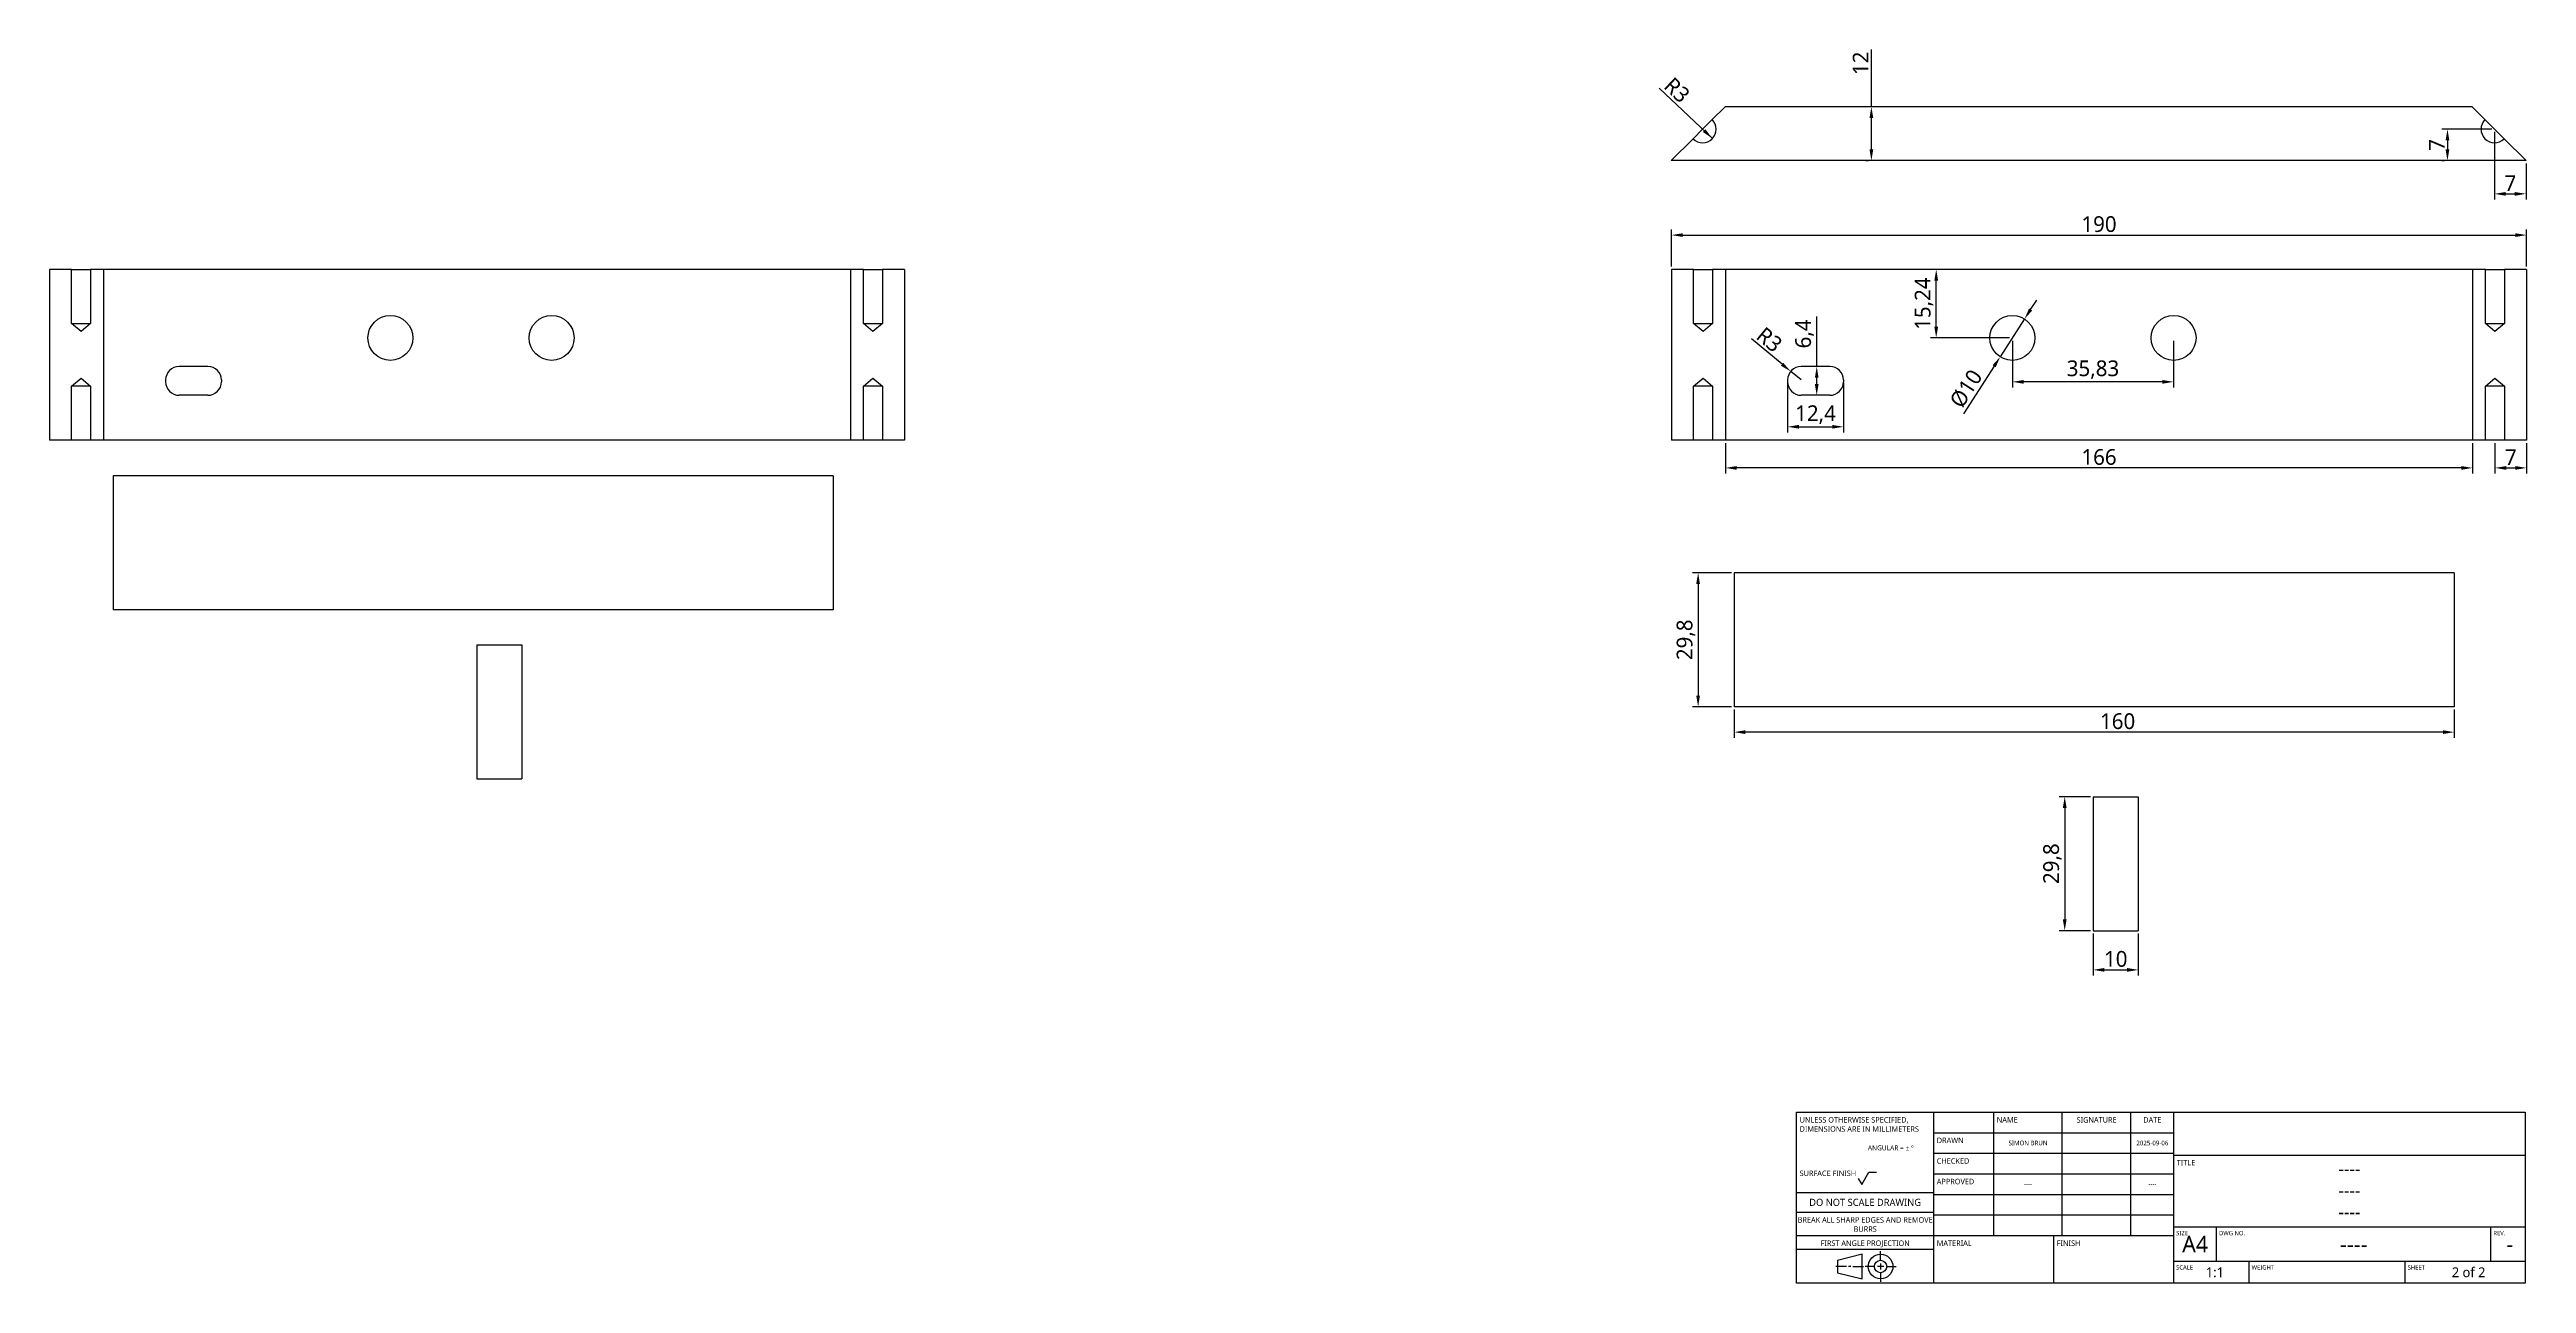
# Model space of a CAD drawing. Extents: x 11 to 562, y 10 to 284.
import ezdxf

# ---------------------------------------------------------------- set-up
doc = ezdxf.new("R2010")
doc.units = 0
doc.header["$LTSCALE"] = 12.7
doc.header["$MEASUREMENT"] = 0
doc.header["$PDMODE"] = 33
doc.header["$PDSIZE"] = 1
doc.layers.get('DEFPOINTS').update_dxf_attribs({"linetype": 'CONTINUOUS'})
for name, color, linetype in [('ANNOTATION_TEXT', 7, 'CONTINUOUS'), ('SKETCHED_GEOMETRY', 7, 'CONTINUOUS'), ('TITLE_BLOCK', 7, 'CONTINUOUS'), ('VISIBLE', 7, 'CONTINUOUS')]:
    doc.layers.add(name, color=color, linetype=linetype)
doc.styles.add('ONSHAPE-CUSTOM-STYLE-NOT00', font='')
doc.styles.add('ONSHAPE-CUSTOM-STYLE-NOT01', font='NotoSans-Regular.ttf')
doc.styles.add('ONSHAPE-CUSTOM-STYLE-NOT02', font='')
doc.styles.add('ONSHAPE-CUSTOM-STYLE-NOT03', font='NotoSans-Regular.ttf')
doc.styles.add('ONSHAPE-CUSTOM-STYLE-NOT05', font='NotoSans-Regular.ttf')
doc.styles.add('ONSHAPE-CUSTOM-STYLE-NOT06', font='')
doc.styles.add('ONSHAPE-CUSTOM-STYLE-NOTE0', font='NotoSans-Regular.ttf')
doc.styles.add('ONSHAPE-CUSTOM-STYLE-NOTE1', font='NotoSans-Regular.ttf')
doc.styles.add('ONSHAPE-CUSTOM-STYLE-NOTE2', font='NotoSans-Regular.ttf')
doc.styles.add('ONSHAPE-CUSTOM-STYLE-NOTE3', font='NotoSans-Regular.ttf')
doc.styles.add('ONSHAPE-CUSTOM-STYLE-NOTE4', font='NotoSans-Regular.ttf')
doc.styles.add('ONSHAPE-CUSTOM-STYLE-NOTE5', font='NotoSans-Regular.ttf')
doc.styles.add('ONSHAPE-CUSTOM-STYLE-NOTE6', font='NotoSans-Regular.ttf')
doc.styles.add('ONSHAPE-CUSTOM-STYLE-NOTE7', font='NotoSans-Regular.ttf')
doc.styles.add('ONSHAPE-CUSTOM-STYLE-NOTE8', font='NotoSans-Regular.ttf')
doc.styles.add('ONSHAPE-CUSTOM-STYLE-NOTE9', font='')
doc.styles.add('ONSHAPE-CUSTOM-STYLE-NOTE_', font='NotoSans-Regular.ttf')
doc.styles.add('ONSHAPE-CUSTOM-STYLE-NOTEA', font='')
doc.styles.add('ONSHAPE-CUSTOM-STYLE-NOTEB', font='NotoSans-Regular.ttf')
doc.styles.add('ONSHAPE-CUSTOM-STYLE-NOTEE', font='NotoSans-Regular.ttf')
doc.styles.add('ONSHAPE-CUSTOM-STYLE-NOTEF', font='')
doc.styles.add('ONSHAPE-CUSTOM-STYLE-NOTEG', font='')
doc.styles.add('ONSHAPE-CUSTOM-STYLE-NOTEN', font='NotoSans-Regular.ttf')
doc.styles.add('ONSHAPE-CUSTOM-STYLE-NOTEP', font='NotoSans-Regular.ttf')
doc.styles.add('ONSHAPE-CUSTOM-STYLE-NOTER', font='NotoSans-Regular.ttf')
doc.styles.add('ONSHAPE-CUSTOM-STYLE-NOTES', font='')
doc.styles.add('ONSHAPE-CUSTOM-STYLE-NOTET', font='')
doc.styles.add('ONSHAPE-CUSTOM-STYLE-NOTEU', font='')
doc.styles.add('ONSHAPE-CUSTOM-STYLE-NOTEV', font='NotoSans-Regular.ttf')
doc.styles.add('ONSHAPE-CUSTOM-STYLE-NOTEW', font='')
doc.styles.add('ONSHAPE-CUSTOM-STYLE-NOTEX', font='NotoSans-Regular.ttf')
doc.styles.add('ONSHAPE-CUSTOM-STYLE-NOTEY', font='')
doc.styles.add('ONSHAPE-CUSTOM-STYLE-NOTEZ', font='NotoSans-Regular.ttf')
doc.styles.add('ONSHAPE-STANDARD-DIMENSION', font='')
doc.styles.get('ONSHAPE-CUSTOM-STYLE-NOT00').set_extended_font_data('Noto Sans')
doc.styles.get('ONSHAPE-CUSTOM-STYLE-NOT02').set_extended_font_data('Noto Sans')
doc.styles.get('ONSHAPE-CUSTOM-STYLE-NOT06').set_extended_font_data('Noto Sans')
doc.styles.get('ONSHAPE-CUSTOM-STYLE-NOTE9').set_extended_font_data('Noto Sans')
doc.styles.get('ONSHAPE-CUSTOM-STYLE-NOTEA').set_extended_font_data('Noto Sans')
doc.styles.get('ONSHAPE-CUSTOM-STYLE-NOTEF').set_extended_font_data('Noto Sans')
doc.styles.get('ONSHAPE-CUSTOM-STYLE-NOTEG').set_extended_font_data('Noto Sans')
doc.styles.get('ONSHAPE-CUSTOM-STYLE-NOTES').set_extended_font_data('Noto Sans')
doc.styles.get('ONSHAPE-CUSTOM-STYLE-NOTET').set_extended_font_data('Noto Sans')
doc.styles.get('ONSHAPE-CUSTOM-STYLE-NOTEU').set_extended_font_data('Noto Sans')
doc.styles.get('ONSHAPE-CUSTOM-STYLE-NOTEW').set_extended_font_data('Noto Sans')
doc.styles.get('ONSHAPE-CUSTOM-STYLE-NOTEY').set_extended_font_data('Noto Sans')
doc.styles.get('ONSHAPE-STANDARD-DIMENSION').set_extended_font_data('Noto Sans')
doc.dimstyles.new('ONSHAPE-ISO-25$0', dxfattribs={"dimtxt": 3.5, "dimasz": 2.5, "dimexe": 1.25, "dimexo": 0.625, "dimtad": 1, "dimtxsty": 'ONSHAPE-STANDARD-DIMENSION', "dimcen": 2.5, "dimclrd": 7, "dimclre": 7, "dimclrt": 7, "dimadec": 1, "dimazin": 3, "dimtfac": 1, "dimtmove": 0, "dimatfit": 3})
doc.dimstyles.new('ONSHAPE-ISO-25$3', dxfattribs={"dimtxt": 3.5, "dimasz": 2.5, "dimexe": 1.25, "dimexo": 0.625, "dimtad": 1, "dimtxsty": 'ONSHAPE-STANDARD-DIMENSION', "dimcen": 0, "dimclrd": 7, "dimclre": 7, "dimclrt": 7, "dimadec": 1, "dimazin": 3, "dimtfac": 1, "dimtmove": 0, "dimatfit": 3})
doc.dimstyles.new('ONSHAPE-ISO-25$4', dxfattribs={"dimtxt": 3.5, "dimasz": 2.5, "dimexe": 1.25, "dimexo": 0.625, "dimtad": 1, "dimtxsty": 'ONSHAPE-STANDARD-DIMENSION', "dimcen": 0, "dimclrd": 7, "dimclre": 7, "dimclrt": 7, "dimadec": 1, "dimazin": 3, "dimtfac": 1, "dimtmove": 0, "dimatfit": 3})

# ---------------------------------------------------------------- blocks, each defined once
blk = doc.blocks.new('*D1')
at = {"layer": 'ANNOTATION_TEXT', "color": 7}
for p, q in [((451.33, 226.61), (452.69, 228.71)), ((449.98, 224.51), (444.57, 216.1)), ((443.22, 213.99), (436.4, 203.39))]:
    blk.add_line(p, q, dxfattribs=at)
for points in [[(450.98, 226.84), (451.68, 226.39), (449.98, 224.51)], [(443.57, 213.77), (442.87, 214.22), (444.57, 216.1)]]:
    blk.add_solid(points, dxfattribs=at)
at = {"layer": 'DEFPOINTS', "color": 0}
for p in [(449.98, 224.51), (444.57, 216.1)]:
    blk.add_point(p, dxfattribs=at)
at = {"layer": 'ANNOTATION_TEXT', "color": 7, "insert": (437.01, 209), "char_height": 3.5, "attachment_point": 5, "rotation": 57.2568, "style": 'ONSHAPE-STANDARD-DIMENSION'}
blk.add_mtext('%%c10', dxfattribs=at)
blk = doc.blocks.new('*D2')
at = {"layer": 'ANNOTATION_TEXT', "color": 7}
for p, q in [((403.8, 213.94), (403.8, 225.07)), ((403.17, 213.94), (402.55, 213.94)), ((403.8, 210.04), (403.8, 211.44)), ((403.17, 207.54), (402.55, 207.54))]:
    blk.add_line(p, q, dxfattribs=at)
for points in [[(404.21, 211.44), (403.38, 211.44), (403.8, 213.94)], [(403.38, 210.04), (404.21, 210.04), (403.8, 207.54)]]:
    blk.add_solid(points, dxfattribs=at)
at = {"layer": 'DEFPOINTS', "color": 0}
for p in [(403.8, 213.94), (403.8, 213.94), (403.8, 207.54)]:
    blk.add_point(p, dxfattribs=at)
at = {"layer": 'ANNOTATION_TEXT', "color": 7, "insert": (401.09, 221.19), "char_height": 3.5, "attachment_point": 5, "rotation": 90, "style": 'ONSHAPE-STANDARD-DIMENSION'}
blk.add_mtext('6,4', dxfattribs=at)
blk = doc.blocks.new('*D3')
at = {"layer": 'ANNOTATION_TEXT', "color": 7}
for p, q in [((397.33, 210.32), (397.33, 199.28)), ((409.73, 210.32), (409.73, 199.28)), ((399.83, 200.53), (407.23, 200.53))]:
    blk.add_line(p, q, dxfattribs=at)
for points in [[(399.83, 200.95), (399.83, 200.12), (397.33, 200.53)], [(407.23, 200.12), (407.23, 200.95), (409.73, 200.53)]]:
    blk.add_solid(points, dxfattribs=at)
at = {"layer": 'DEFPOINTS', "color": 0}
for p in [(397.33, 210.94), (409.73, 210.94), (409.73, 200.53)]:
    blk.add_point(p, dxfattribs=at)
at = {"layer": 'ANNOTATION_TEXT', "color": 7, "insert": (403.53, 203.24), "char_height": 3.5, "attachment_point": 5, "style": 'ONSHAPE-STANDARD-DIMENSION'}
blk.add_mtext('12,4', dxfattribs=at)
blk = doc.blocks.new('*D4')
at = {"layer": 'ANNOTATION_TEXT', "color": 7}
for p, q in [((396.09, 214.45), (389.3, 220.06)), ((400.33, 210.94), (398.02, 212.85))]:
    blk.add_line(p, q, dxfattribs=at)
blk.add_solid([(395.82, 214.13), (396.35, 214.77), (398.02, 212.85)], dxfattribs=at)
at = {"layer": 'DEFPOINTS', "color": 0}
for p in [(398.02, 212.85), (400.33, 210.94)]:
    blk.add_point(p, dxfattribs=at)
at = {"layer": 'ANNOTATION_TEXT', "color": 7, "insert": (393.27, 219.91), "char_height": 3.5, "attachment_point": 5, "rotation": 320.4168, "style": 'ONSHAPE-STANDARD-DIMENSION'}
blk.add_mtext('R3', dxfattribs=at)
blk = doc.blocks.new('*D5')
at = {"layer": 'ANNOTATION_TEXT', "color": 7}
for p, q in [((429.73, 235.54), (429.1, 235.54)), ((430.35, 222.8), (430.35, 233.04)), ((446.65, 220.3), (429.1, 220.3))]:
    blk.add_line(p, q, dxfattribs=at)
for points in [[(430.77, 233.04), (429.93, 233.04), (430.35, 235.54)], [(429.93, 222.8), (430.77, 222.8), (430.35, 220.3)]]:
    blk.add_solid(points, dxfattribs=at)
at = {"layer": 'DEFPOINTS', "color": 0}
for p in [(430.35, 235.54), (430.35, 235.54), (447.28, 220.3)]:
    blk.add_point(p, dxfattribs=at)
at = {"layer": 'ANNOTATION_TEXT', "color": 7, "insert": (427.64, 227.92), "char_height": 3.5, "attachment_point": 5, "rotation": 90, "style": 'ONSHAPE-STANDARD-DIMENSION'}
blk.add_mtext('15,24', dxfattribs=at)
blk = doc.blocks.new('*D6')
at = {"layer": 'ANNOTATION_TEXT', "color": 7}
for p, q in [((371.53, 236.17), (371.53, 244.42)), ((374.03, 243.17), (559.03, 243.17)), ((561.53, 236.17), (561.53, 244.42))]:
    blk.add_line(p, q, dxfattribs=at)
for points in [[(374.03, 243.58), (374.03, 242.75), (371.53, 243.17)], [(559.03, 242.75), (559.03, 243.58), (561.53, 243.17)]]:
    blk.add_solid(points, dxfattribs=at)
at = {"layer": 'DEFPOINTS', "color": 0}
for p in [(561.53, 243.17), (371.53, 235.54), (561.53, 235.54)]:
    blk.add_point(p, dxfattribs=at)
at = {"layer": 'ANNOTATION_TEXT', "color": 7, "insert": (466.53, 245.59), "char_height": 3.5, "attachment_point": 5, "style": 'ONSHAPE-STANDARD-DIMENSION'}
blk.add_mtext('190', dxfattribs=at)
blk = doc.blocks.new('*D7')
at = {"layer": 'ANNOTATION_TEXT', "color": 7}
for p, q in [((383.53, 196.92), (383.53, 190.14)), ((549.53, 196.92), (549.53, 190.14)), ((547.03, 191.39), (386.03, 191.39))]:
    blk.add_line(p, q, dxfattribs=at)
for points in [[(386.03, 191.8), (386.03, 190.97), (383.53, 191.39)], [(547.03, 190.97), (547.03, 191.8), (549.53, 191.39)]]:
    blk.add_solid(points, dxfattribs=at)
at = {"layer": 'DEFPOINTS', "color": 0}
for p in [(383.53, 197.54), (549.53, 197.54), (383.53, 191.39)]:
    blk.add_point(p, dxfattribs=at)
at = {"layer": 'ANNOTATION_TEXT', "color": 7, "insert": (466.53, 193.8), "char_height": 3.5, "attachment_point": 5, "style": 'ONSHAPE-STANDARD-DIMENSION'}
blk.add_mtext('166', dxfattribs=at)
blk = doc.blocks.new('*D8')
at = {"layer": 'ANNOTATION_TEXT', "color": 7}
for p, q in [((385.45, 137.64), (385.45, 131.37)), ((545.45, 137.64), (545.45, 131.37)), ((542.95, 132.62), (387.95, 132.62))]:
    blk.add_line(p, q, dxfattribs=at)
for points in [[(387.95, 133.04), (387.95, 132.21), (385.45, 132.62)], [(542.95, 132.21), (542.95, 133.04), (545.45, 132.62)]]:
    blk.add_solid(points, dxfattribs=at)
at = {"layer": 'DEFPOINTS', "color": 0}
for p in [(385.45, 138.26), (545.45, 138.26), (385.45, 132.62)]:
    blk.add_point(p, dxfattribs=at)
at = {"layer": 'ANNOTATION_TEXT', "color": 7, "insert": (470.67, 135.04), "char_height": 3.5, "attachment_point": 5, "style": 'ONSHAPE-STANDARD-DIMENSION'}
blk.add_mtext('160', dxfattribs=at)
blk = doc.blocks.new('*D9')
at = {"layer": 'ANNOTATION_TEXT', "color": 7}
for p, q in [((384.83, 168.06), (376.19, 168.06)), ((377.44, 165.56), (377.44, 140.76)), ((384.83, 138.26), (376.19, 138.26))]:
    blk.add_line(p, q, dxfattribs=at)
for points in [[(377.85, 165.56), (377.02, 165.56), (377.44, 168.06)], [(377.02, 140.76), (377.85, 140.76), (377.44, 138.26)]]:
    blk.add_solid(points, dxfattribs=at)
at = {"layer": 'DEFPOINTS', "color": 0}
for p in [(385.45, 168.06), (377.44, 138.26), (385.45, 138.26)]:
    blk.add_point(p, dxfattribs=at)
at = {"layer": 'ANNOTATION_TEXT', "color": 7, "insert": (374.73, 153.16), "char_height": 3.5, "attachment_point": 5, "rotation": 90, "style": 'ONSHAPE-STANDARD-DIMENSION'}
blk.add_mtext('29,8', dxfattribs=at)
blk = doc.blocks.new('*D10')
at = {"layer": 'ANNOTATION_TEXT', "color": 7}
for p, q in [((464.63, 118.27), (457.66, 118.27)), ((458.91, 115.77), (458.91, 90.97)), ((464.63, 88.47), (457.66, 88.47))]:
    blk.add_line(p, q, dxfattribs=at)
for points in [[(459.33, 115.77), (458.49, 115.77), (458.91, 118.27)], [(458.49, 90.97), (459.33, 90.97), (458.91, 88.47)]]:
    blk.add_solid(points, dxfattribs=at)
at = {"layer": 'DEFPOINTS', "color": 0}
for p in [(465.25, 118.27), (458.91, 88.47), (465.25, 88.47)]:
    blk.add_point(p, dxfattribs=at)
at = {"layer": 'ANNOTATION_TEXT', "color": 7, "insert": (456.2, 103.37), "char_height": 3.5, "attachment_point": 5, "rotation": 90, "style": 'ONSHAPE-STANDARD-DIMENSION'}
blk.add_mtext('29,8', dxfattribs=at)
blk = doc.blocks.new('*D11')
at = {"layer": 'ANNOTATION_TEXT', "color": 7}
for p, q in [((465.25, 87.84), (465.25, 78.5)), ((475.25, 87.84), (475.25, 78.5)), ((467.75, 79.75), (472.75, 79.75))]:
    blk.add_line(p, q, dxfattribs=at)
for points in [[(467.75, 80.17), (467.75, 79.33), (465.25, 79.75)], [(472.75, 79.33), (472.75, 80.17), (475.25, 79.75)]]:
    blk.add_solid(points, dxfattribs=at)
at = {"layer": 'DEFPOINTS', "color": 0}
for p in [(465.25, 88.47), (475.25, 88.47), (475.25, 79.75)]:
    blk.add_point(p, dxfattribs=at)
at = {"layer": 'ANNOTATION_TEXT', "color": 7, "insert": (470.25, 82.17), "char_height": 3.5, "attachment_point": 5, "style": 'ONSHAPE-STANDARD-DIMENSION'}
blk.add_mtext('10', dxfattribs=at)
blk = doc.blocks.new('*D12')
at = {"layer": 'ANNOTATION_TEXT', "color": 7}
for p, q in [((554.53, 196.92), (554.53, 190.14)), ((561.53, 196.92), (561.53, 190.14)), ((557.03, 191.39), (559.03, 191.39))]:
    blk.add_line(p, q, dxfattribs=at)
for points in [[(557.03, 191.8), (557.03, 190.97), (554.53, 191.39)], [(559.03, 190.97), (559.03, 191.8), (561.53, 191.39)]]:
    blk.add_solid(points, dxfattribs=at)
at = {"layer": 'DEFPOINTS', "color": 0}
for p in [(554.53, 197.54), (561.53, 197.54), (561.53, 191.39)]:
    blk.add_point(p, dxfattribs=at)
at = {"layer": 'ANNOTATION_TEXT', "color": 7, "insert": (558.03, 193.76), "char_height": 3.5, "attachment_point": 5, "style": 'ONSHAPE-STANDARD-DIMENSION'}
blk.add_mtext('7', dxfattribs=at)
blk = doc.blocks.new('*D13')
at = {"layer": 'ANNOTATION_TEXT', "color": 7}
blk.add_line((380.61, 264.66), (368.79, 275.81), dxfattribs=at)
blk.add_solid([(378.51, 266.08), (379.08, 266.68), (380.61, 264.66)], dxfattribs=at)
at = {"layer": 'DEFPOINTS', "color": 0}
for p in [(378.43, 266.72), (380.61, 264.66)]:
    blk.add_point(p, dxfattribs=at)
at = {"layer": 'ANNOTATION_TEXT', "color": 7, "insert": (372.74, 275.41), "char_height": 3.5, "attachment_point": 5, "rotation": 316.6747, "style": 'ONSHAPE-STANDARD-DIMENSION'}
blk.add_mtext('R3', dxfattribs=at)
blk = doc.blocks.new('*D14')
at = {"layer": 'ANNOTATION_TEXT', "color": 7}
for p, q in [((415.94, 271.72), (415.94, 284.44)), ((415.32, 271.72), (414.69, 271.72)), ((415.94, 262.22), (415.94, 269.22)), ((415.32, 259.72), (414.69, 259.72))]:
    blk.add_line(p, q, dxfattribs=at)
for points in [[(416.36, 269.22), (415.53, 269.22), (415.94, 271.72)], [(415.53, 262.22), (416.36, 262.22), (415.94, 259.72)]]:
    blk.add_solid(points, dxfattribs=at)
at = {"layer": 'DEFPOINTS', "color": 0}
for p in [(415.94, 271.72), (415.94, 271.72), (415.94, 259.72)]:
    blk.add_point(p, dxfattribs=at)
at = {"layer": 'ANNOTATION_TEXT', "color": 7, "insert": (413.55, 281.37), "char_height": 3.5, "attachment_point": 5, "rotation": 90, "style": 'ONSHAPE-STANDARD-DIMENSION'}
blk.add_mtext('12', dxfattribs=at)
blk = doc.blocks.new('*D15')
at = {"layer": 'ANNOTATION_TEXT', "color": 7}
for p, q in [((553.81, 266.72), (542.72, 266.72)), ((543.34, 259.72), (542.72, 259.72)), ((543.97, 264.22), (543.97, 262.22))]:
    blk.add_line(p, q, dxfattribs=at)
for points in [[(544.39, 264.22), (543.55, 264.22), (543.97, 266.72)], [(543.55, 262.22), (544.39, 262.22), (543.97, 259.72)]]:
    blk.add_solid(points, dxfattribs=at)
at = {"layer": 'DEFPOINTS', "color": 0}
for p in [(554.43, 266.72), (543.97, 259.72), (543.97, 259.72)]:
    blk.add_point(p, dxfattribs=at)
at = {"layer": 'ANNOTATION_TEXT', "color": 7, "insert": (541.59, 263.22), "char_height": 3.5, "attachment_point": 5, "rotation": 90, "style": 'ONSHAPE-STANDARD-DIMENSION'}
blk.add_mtext('7', dxfattribs=at)
blk = doc.blocks.new('*D16')
at = {"layer": 'ANNOTATION_TEXT', "color": 7}
for p, q in [((554.43, 266.1), (554.43, 251.09)), ((561.43, 259.1), (561.43, 251.09)), ((556.93, 252.34), (558.93, 252.34))]:
    blk.add_line(p, q, dxfattribs=at)
for points in [[(556.93, 252.75), (556.93, 251.92), (554.43, 252.34)], [(558.93, 251.92), (558.93, 252.75), (561.43, 252.34)]]:
    blk.add_solid(points, dxfattribs=at)
at = {"layer": 'DEFPOINTS', "color": 0}
for p in [(554.43, 266.72), (561.43, 259.72), (561.43, 252.34)]:
    blk.add_point(p, dxfattribs=at)
at = {"layer": 'ANNOTATION_TEXT', "color": 7, "insert": (557.93, 254.71), "char_height": 3.5, "attachment_point": 5, "style": 'ONSHAPE-STANDARD-DIMENSION'}
blk.add_mtext('7', dxfattribs=at)
blk = doc.blocks.new('*D17')
at = {"layer": 'ANNOTATION_TEXT', "color": 7}
for p, q in [((447.28, 219.68), (447.28, 209.28)), ((483.11, 219.68), (483.11, 209.28)), ((480.61, 210.53), (449.78, 210.53))]:
    blk.add_line(p, q, dxfattribs=at)
for points in [[(449.78, 210.94), (449.78, 210.11), (447.28, 210.53)], [(480.61, 210.11), (480.61, 210.94), (483.11, 210.53)]]:
    blk.add_solid(points, dxfattribs=at)
at = {"layer": 'DEFPOINTS', "color": 0}
for p in [(447.28, 220.3), (483.11, 220.3), (447.28, 210.53)]:
    blk.add_point(p, dxfattribs=at)
at = {"layer": 'ANNOTATION_TEXT', "color": 7, "insert": (465.19, 213.23), "char_height": 3.5, "attachment_point": 5, "style": 'ONSHAPE-STANDARD-DIMENSION'}
blk.add_mtext('35,83', dxfattribs=at)

msp = doc.modelspace()

# ---------------------------------------------------------------- linework, layer by layer
at = {"layer": 'SKETCHED_GEOMETRY'}
for p, q in [((399.322, 10.072), (399.322, 48.09)), ((399.322, 48.09), (561.258, 48.09)), ((561.258, 48.09), (561.258, 10.072)), ((561.258, 10.072), (399.322, 10.072))]:
    msp.add_line(p, q, dxfattribs=at)
at = {"layer": 'TITLE_BLOCK'}
for p, q in [((429.802, 10), (429.802, 48.1)), ((443.137, 20.668), (443.137, 48.1)), ((458.377, 20.668), (458.377, 48.1)), ((473.617, 20.668), (473.617, 48.1)), ((483.142, 10), (483.142, 48.1)), ((429.802, 43.528), (483.142, 43.528)), ((429.802, 38.956), (483.142, 38.956)), ((483.142, 38.575), (561.247, 38.575)), ((413.038, 33.317), (413.8, 31.997)), ((413.8, 31.997), (415.4, 34.769)), ((415.4, 34.769), (417.077, 34.769)), ((429.802, 34.384), (483.142, 34.384)), ((399.322, 30.269), (429.802, 30.269)), ((429.802, 29.812), (483.142, 29.812)), ((399.322, 25.85), (429.802, 25.85)), ((429.802, 25.24), (483.142, 25.24)), ((483.142, 22.573), (561.247, 22.573)), ((492.667, 14.953), (492.667, 22.573)), ((553.627, 14.953), (553.627, 22.573)), ((399.322, 20.668), (429.802, 20.668)), ((399.322, 17.62), (429.802, 17.62)), ((413.876, 16.523), (408.39, 15.151)), ((413.876, 11.036), (413.876, 16.523)), ((417.991, 15.151), (417.991, 17.209)), ((429.802, 20.668), (483.142, 20.668)), ((456.472, 10), (456.472, 20.668)), ((410.447, 13.78), (408.047, 13.78)), ((408.39, 15.151), (408.39, 12.408)), ((408.39, 12.408), (413.876, 11.036)), ((411.407, 13.78), (410.859, 13.78)), ((411.819, 13.78), (414.219, 13.78)), ((416.619, 13.78), (414.562, 13.78)), ((418.677, 13.78), (417.305, 13.78)), ((417.991, 14.465), (417.991, 13.094)), ((417.991, 12.408), (417.991, 10.351)), ((419.363, 13.78), (421.42, 13.78)), ((483.142, 14.953), (561.247, 14.953)), ((499.906, 10), (499.906, 14.953)), ((534.577, 10), (534.577, 14.953))]:
    msp.add_line(p, q, dxfattribs=at)
for radius in [2.743, 1.372]:
    msp.add_circle((417.991, 13.78), radius, dxfattribs=at)
at = {"layer": 'VISIBLE'}
for p, q in [((383.432, 271.722), (380.553, 268.844)), ((549.432, 271.722), (383.432, 271.722)), ((552.311, 268.844), (549.432, 271.722)), ((376.311, 264.601), (371.432, 259.722)), ((376.311, 264.601), (378.432, 266.722)), ((378.432, 266.722), (380.553, 268.844)), ((552.311, 268.844), (554.432, 266.722)), ((554.432, 266.722), (556.553, 264.601)), ((561.432, 259.722), (556.553, 264.601)), ((561.432, 259.722), (371.432, 259.722)), ((11.062, 235.542), (11.062, 197.542)), ((15.941, 235.542), (11.062, 235.542)), ((15.941, 223.542), (15.941, 235.542)), ((15.941, 235.542), (20.183, 235.542)), ((20.183, 235.542), (20.183, 223.542)), ((23.062, 235.542), (20.183, 235.542)), ((23.062, 235.542), (23.062, 197.542)), ((189.062, 235.542), (23.062, 235.542)), ((191.941, 235.542), (189.062, 235.542)), ((189.062, 235.542), (189.062, 197.542)), ((191.941, 223.542), (191.941, 235.542)), ((191.941, 235.542), (196.183, 235.542)), ((201.062, 235.542), (196.183, 235.542)), ((196.183, 235.542), (196.183, 223.542)), ((201.062, 235.542), (201.062, 197.542)), ((371.528, 235.542), (371.528, 197.542)), ((376.407, 235.542), (371.528, 235.542)), ((376.407, 223.542), (376.407, 235.542)), ((376.407, 235.542), (380.649, 235.542)), ((380.649, 235.542), (380.649, 223.542)), ((383.528, 235.542), (380.649, 235.542)), ((383.528, 235.542), (383.528, 197.542)), ((549.528, 235.542), (383.528, 235.542)), ((552.407, 235.542), (549.528, 235.542)), ((549.528, 235.542), (549.528, 197.542)), ((552.407, 223.542), (552.407, 235.542)), ((552.407, 235.542), (556.649, 235.542)), ((561.528, 235.542), (556.649, 235.542)), ((556.649, 235.542), (556.649, 223.542)), ((561.528, 235.542), (561.528, 197.542)), ((18.062, 221.74), (15.941, 223.542)), ((15.941, 223.542), (20.183, 223.542)), ((20.183, 223.542), (18.062, 221.74)), ((194.062, 221.74), (191.941, 223.542)), ((191.941, 223.542), (196.183, 223.542)), ((196.183, 223.542), (194.062, 221.74)), ((378.528, 221.74), (376.407, 223.542)), ((376.407, 223.542), (380.649, 223.542)), ((380.649, 223.542), (378.528, 221.74)), ((554.528, 221.74), (552.407, 223.542)), ((552.407, 223.542), (556.649, 223.542)), ((556.649, 223.542), (554.528, 221.74)), ((15.941, 209.542), (18.062, 211.345)), ((15.941, 197.542), (15.941, 209.542)), ((20.183, 209.542), (15.941, 209.542)), ((18.062, 211.345), (20.183, 209.542)), ((20.183, 209.542), (20.183, 197.542)), ((36.862, 210.942), (36.862, 210.542)), ((46.262, 213.942), (39.862, 213.942)), ((49.262, 210.942), (49.262, 210.542)), ((191.941, 209.542), (194.062, 211.345)), ((191.941, 197.542), (191.941, 209.542)), ((196.183, 209.542), (191.941, 209.542)), ((194.062, 211.345), (196.183, 209.542)), ((196.183, 209.542), (196.183, 197.542)), ((376.407, 209.542), (378.528, 211.345)), ((376.407, 197.542), (376.407, 209.542)), ((380.649, 209.542), (376.407, 209.542)), ((378.528, 211.345), (380.649, 209.542)), ((380.649, 209.542), (380.649, 197.542)), ((397.328, 210.942), (397.328, 210.542)), ((406.728, 213.942), (400.328, 213.942)), ((409.728, 210.942), (409.728, 210.542)), ((552.407, 209.542), (554.528, 211.345)), ((552.407, 197.542), (552.407, 209.542)), ((556.649, 209.542), (552.407, 209.542)), ((554.528, 211.345), (556.649, 209.542)), ((556.649, 209.542), (556.649, 197.542)), ((46.262, 207.542), (39.862, 207.542)), ((406.728, 207.542), (400.328, 207.542)), ((15.941, 197.542), (11.062, 197.542)), ((20.183, 197.542), (15.941, 197.542)), ((23.062, 197.542), (20.183, 197.542)), ((189.062, 197.542), (23.062, 197.542)), ((191.941, 197.542), (189.062, 197.542)), ((196.183, 197.542), (191.941, 197.542)), ((201.062, 197.542), (196.183, 197.542)), ((376.407, 197.542), (371.528, 197.542)), ((380.649, 197.542), (376.407, 197.542)), ((383.528, 197.542), (380.649, 197.542)), ((549.528, 197.542), (383.528, 197.542)), ((552.407, 197.542), (549.528, 197.542)), ((556.649, 197.542), (552.407, 197.542)), ((561.528, 197.542), (556.649, 197.542)), ((25.232, 189.646), (25.232, 159.846)), ((185.232, 189.646), (25.232, 189.646)), ((185.232, 189.646), (185.232, 159.846)), ((385.45, 168.06), (385.45, 138.26)), ((545.45, 168.06), (385.45, 168.06)), ((545.45, 168.06), (545.45, 138.26)), ((185.232, 159.846), (25.232, 159.846)), ((106.028, 152.012), (116.028, 152.012)), ((106.028, 152.012), (106.028, 122.212)), ((116.028, 152.012), (116.028, 122.212)), ((545.45, 138.26), (385.45, 138.26)), ((106.028, 122.212), (116.028, 122.212)), ((465.253, 118.269), (475.253, 118.269)), ((465.253, 118.269), (465.253, 88.469)), ((475.253, 118.269), (475.253, 88.469)), ((465.253, 88.469), (475.253, 88.469))]:
    msp.add_line(p, q, dxfattribs=at)
for centre in [(86.812, 220.302), (122.642, 220.302), (447.278, 220.302), (483.108, 220.302)]:
    msp.add_circle(centre, 5, dxfattribs=at)
for centre, start, end in [((378.432, 266.722), 225, 45), ((554.432, 266.722), 135, 315), ((39.862, 210.942), 90, 180), ((39.862, 210.542), 180, 270), ((46.262, 210.942), 0, 90), ((46.262, 210.542), 270, 0), ((400.328, 210.942), 90, 180), ((400.328, 210.542), 180, 270), ((406.728, 210.942), 0, 90), ((406.728, 210.542), 270, 0)]:
    msp.add_arc(centre, 3, start, end, dxfattribs=at)

# ---------------------------------------------------------------- texts
at = {"layer": 'TITLE_BLOCK'}
for s, insert, char_height, width, attachment_point, style in [('UNLESS OTHERWISE SPECIFIED, DIMENSIONS ARE IN MILLIMETERS', (399.992, 47.003), 1.2192, 29.8704, 1, 'ONSHAPE-CUSTOM-STYLE-NOTE_'), ('NAME', (443.807, 47.003), 1.2192, 14.9352, 1, 'ONSHAPE-CUSTOM-STYLE-NOTE6'), ('SIGNATURE', (465.997, 47.003), 1.2192, 14.9352, 2, 'ONSHAPE-CUSTOM-STYLE-NOTE5'), ('DATE', (478.379, 47.003), 1.2192, 9.3345, 2, 'ONSHAPE-CUSTOM-STYLE-NOTE7'), ('^JANGULAR = ± °^J', (415.165, 42.54), 1.09728, 14.9352, 1, 'ONSHAPE-CUSTOM-STYLE-NOTE0'), ('DRAWN', (430.472, 42.431), 1.2192, 13.0683, 1, 'ONSHAPE-CUSTOM-STYLE-NOTE8'), ('SIMON BRUN', (450.757, 41.242), 1.0241, 15.24, 5, 'ONSHAPE-CUSTOM-STYLE-NOTE9'), ('2025-09-06', (478.379, 41.242), 1.0241, 9.525, 5, 'ONSHAPE-CUSTOM-STYLE-NOTEA'), ('SURFACE FINISH', (399.992, 35.116), 1.2192, 14.9352, 1, 'ONSHAPE-CUSTOM-STYLE-NOTE1'), ('APPROVED', (430.472, 33.287), 1.2192, 13.0683, 1, 'ONSHAPE-CUSTOM-STYLE-NOTEE'), ('CHECKED', (430.472, 37.859), 1.2192, 13.0683, 1, 'ONSHAPE-CUSTOM-STYLE-NOTEB'), ('TITLE', (483.812, 37.478), 1.2192, 9.3345, 1, 'ONSHAPE-CUSTOM-STYLE-NOTER'), ('----', (522.194, 35.527), 2.9261, 70.485, 5, 'ONSHAPE-CUSTOM-STYLE-NOTES'), ('DO NOT SCALE DRAWING', (414.562, 28.843), 1.58496, 29.8704, 2, 'ONSHAPE-CUSTOM-STYLE-NOTE2'), ('----', (450.757, 32.098), 1.0241, 15.24, 5, 'ONSHAPE-CUSTOM-STYLE-NOTEF'), ('----', (478.379, 32.098), 1.0241, 9.525, 5, 'ONSHAPE-CUSTOM-STYLE-NOTEG'), ('----', (522.194, 30.726), 2.9261, 70.485, 5, 'ONSHAPE-CUSTOM-STYLE-NOTET'), ('BREAK ALL SHARP EDGES AND REMOVE BURRS', (414.562, 24.752), 1.2192, 29.8704, 2, 'ONSHAPE-CUSTOM-STYLE-NOTE3'), ('----', (522.194, 25.926), 2.9261, 70.485, 5, 'ONSHAPE-CUSTOM-STYLE-NOTEU'), ('FIRST ANGLE PROJECTION', (414.562, 19.571), 1.2192, 29.8704, 2, 'ONSHAPE-CUSTOM-STYLE-NOTE4'), ('MATERIAL', (430.472, 19.571), 1.2192, 26.1366, 1, 'ONSHAPE-CUSTOM-STYLE-NOTEN'), ('FINISH', (457.142, 19.571), 1.2192, 26.1366, 1, 'ONSHAPE-CUSTOM-STYLE-NOTEP'), ('SIZE', (483.678, 21.695), 0.9754, 9.3345, 1, 'ONSHAPE-CUSTOM-STYLE-NOTEV'), ('A4', (487.904, 18.763), 3.6576, 9.525, 5, 'ONSHAPE-CUSTOM-STYLE-NOTEW'), ('DWG NO.', (493.203, 21.695), 0.9754, 59.7408, 1, 'ONSHAPE-CUSTOM-STYLE-NOTEX'), ('----', (523.147, 18.763), 3.6576, 60.96, 5, 'ONSHAPE-CUSTOM-STYLE-NOTEY'), ('REV.', (554.163, 21.695), 0.9754, 7.4676, 1, 'ONSHAPE-CUSTOM-STYLE-NOTEZ'), ('-', (557.818, 18.763), 3.658, 6.858, 5, 'ONSHAPE-CUSTOM-STYLE-NOT00'), ('SCALE', (483.678, 14.075), 0.9754, 16.42872, 1, 'ONSHAPE-CUSTOM-STYLE-NOT01'), ('1:1', (492.286, 12.476), 2.1946, 15.24, 5, 'ONSHAPE-CUSTOM-STYLE-NOT02'), ('WEIGHT', (500.442, 14.075), 0.9754, 33.97758, 1, 'ONSHAPE-CUSTOM-STYLE-NOT03'), ('SHEET', (535.113, 14.075), 0.9754, 26.1366, 1, 'ONSHAPE-CUSTOM-STYLE-NOT05'), ('2 of 2', (548.674, 12.476), 2.1946, 25.146, 5, 'ONSHAPE-CUSTOM-STYLE-NOT06')]:
    msp.add_mtext(s, dxfattribs=dict(at, insert=insert, char_height=char_height, width=width, attachment_point=attachment_point, style=style))

# ---------------------------------------------------------------- dimensions: what is measured, and where the dimension line sits
at = {"layer": 'ANNOTATION_TEXT'}
for base, p1, p2, angle, picture, middle, dimtype in [((415.943, 271.722), (415.943, 259.722, 6.901), (415.943, 271.722, 6.901), 90, '*D14', (415.943, 281.37), 160), ((543.968, 259.722), (554.432, 266.722, -6.901), (543.968, 259.722, 6.901), 90, '*D15', (543.968, 263.222), 160), ((430.351, 235.542), (447.278, 220.302, 18), (430.351, 235.542, 18), 90, '*D5', (430.351, 227.922), 160), ((403.797, 213.942), (403.797, 207.542, 18), (403.797, 213.942, 18), 90, '*D2', (403.797, 221.186), 160), ((377.437, 138.26), (385.45, 168.06), (385.45, 138.26), 270, '*D9', (377.437, 153.16), 161), ((385.45, 132.623), (545.45, 138.26), (385.45, 138.26), 180, '*D8', (470.673, 132.623), 161), ((458.911, 88.469), (465.253, 118.269), (465.253, 88.469), 270, '*D10', (458.911, 103.369), 161), ((475.253, 79.749), (465.253, 88.469), (475.253, 88.469), 0, '*D11', (470.253, 79.749), 161)]:
    dim = msp.add_linear_dim(base=base, p1=p1, p2=p2, angle=angle, dimstyle='ONSHAPE-ISO-25$0', override={"dimlfac": 1, "dimpost": ''}, dxfattribs=at)
    dim.commit()
    dim.dimension.update_dxf_attribs({"geometry": picture, "text_midpoint": middle, "dimtype": dimtype})
for center, mpoint, override, picture, middle in [((378.432, 266.722, 6.901), (380.614, 264.664, 6.901), {"dimexe": 0.785397, "dimlfac": 1, "dimpost": 'R<>', "dimse1": 1, "dimtofl": 1, "dimtmove": 0, "dimatfit": 0}, '*D13', (371.087, 273.65)), ((400.328, 210.942, 18), (398.016, 212.854, 18), {"dimexe": 0.785397, "dimlfac": 1, "dimpost": 'R<>', "dimse1": 0, "dimtofl": 1, "dimtmove": 0, "dimatfit": 0}, '*D4', (391.733, 218.048))]:
    dim = msp.add_radius_dim(center=center, mpoint=mpoint, dimstyle='ONSHAPE-ISO-25$4', override=override, dxfattribs=at)
    dim.commit()
    dim.dimension.update_dxf_attribs({"geometry": picture, "text_midpoint": middle, "dimtype": 164})
for base, p1, p2, picture, middle in [((561.432, 252.337), (554.432, 266.722, -6.901), (561.432, 259.722, 6.901), '*D16', (557.932, 252.337)), ((561.528, 243.167), (371.528, 235.542, 6), (561.528, 235.542, 6), '*D6', (466.528, 243.167)), ((447.278, 210.527), (483.108, 220.302, 18), (447.278, 220.302, 18), '*D17', (465.193, 210.527)), ((409.728, 200.532), (397.328, 210.942, 18), (409.728, 210.942, 18), '*D3', (403.528, 200.532)), ((383.528, 191.385), (549.528, 197.542, 18), (383.528, 197.542, 18), '*D7', (466.528, 191.385)), ((561.528, 191.385), (554.528, 197.542, 13), (561.528, 197.542, 6), '*D12', (558.028, 191.385))]:
    dim = msp.add_linear_dim(base=base, p1=p1, p2=p2, dimstyle='ONSHAPE-ISO-25$0', override={"dimlfac": 1, "dimpost": ''}, dxfattribs=at)
    dim.commit()
    dim.dimension.update_dxf_attribs({"geometry": picture, "text_midpoint": middle, "dimtype": 160})
dim = msp.add_diameter_dim_2p(p1=(449.982, 224.508, 18), p2=(444.574, 216.097, 18), dimstyle='ONSHAPE-ISO-25$3', override={"dimlfac": 1, "dimpost": '%%c<>', "dimtofl": 1, "dimtmove": 0, "dimatfit": 3}, dxfattribs=at)
dim.commit()
dim.dimension.update_dxf_attribs({"geometry": '*D1', "text_midpoint": (439.135, 207.64), "dimtype": 163})

doc.saveas('drawing.dxf')
